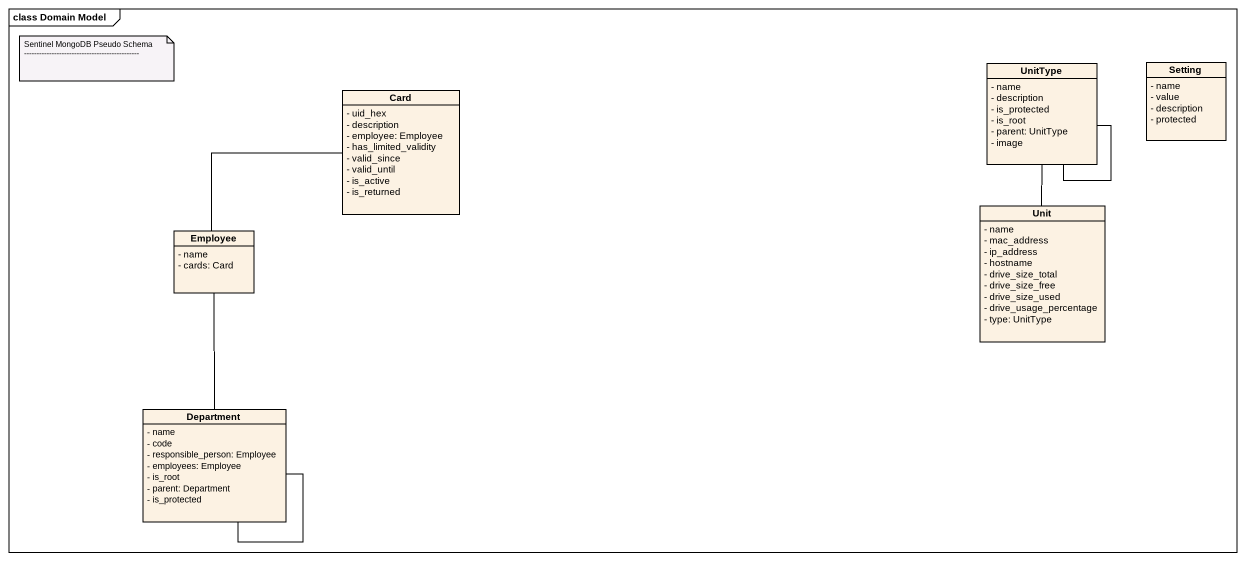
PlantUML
@startuml
mainframe class Domain Model
hide circle
hide empty members
skinparam classAttributeIconSize 0
class UnitType {
  - name
  - description
  - is_protected
  - is_root
  - parent: UnitType
  - image
}
class Setting {
  - name
  - value
  - description
  - protected
}
class "Card" as Card_ {
  - uid_hex
  - description
  - employee: Employee
  - has_limited_validity
  - valid_since
  - valid_until
  - is_active
  - is_returned
}
class Employee {
  - name
  - cards: Card
}
class Unit {
  - name
  - mac_address
  - ip_address
  - hostname
  - drive_size_total
  - drive_size_free
  - drive_size_used
  - drive_usage_percentage
  - type: UnitType
}
class Department {
  - name
  - code
  - responsible_person: Employee
  - employees: Employee
  - is_root
  - parent: Department
  - is_protected
}
UnitType -- UnitType
UnitType -- Unit
Card_ -left- Employee
Employee -- Department
Department -- Department
note as N1
  Sentinel MongoDB Pseudo Schema
  ~--~--~--~--~--~--~--~--~--~--~--~--~--~--~--~--~--~--~--~--~--~--~--
end note
@enduml
